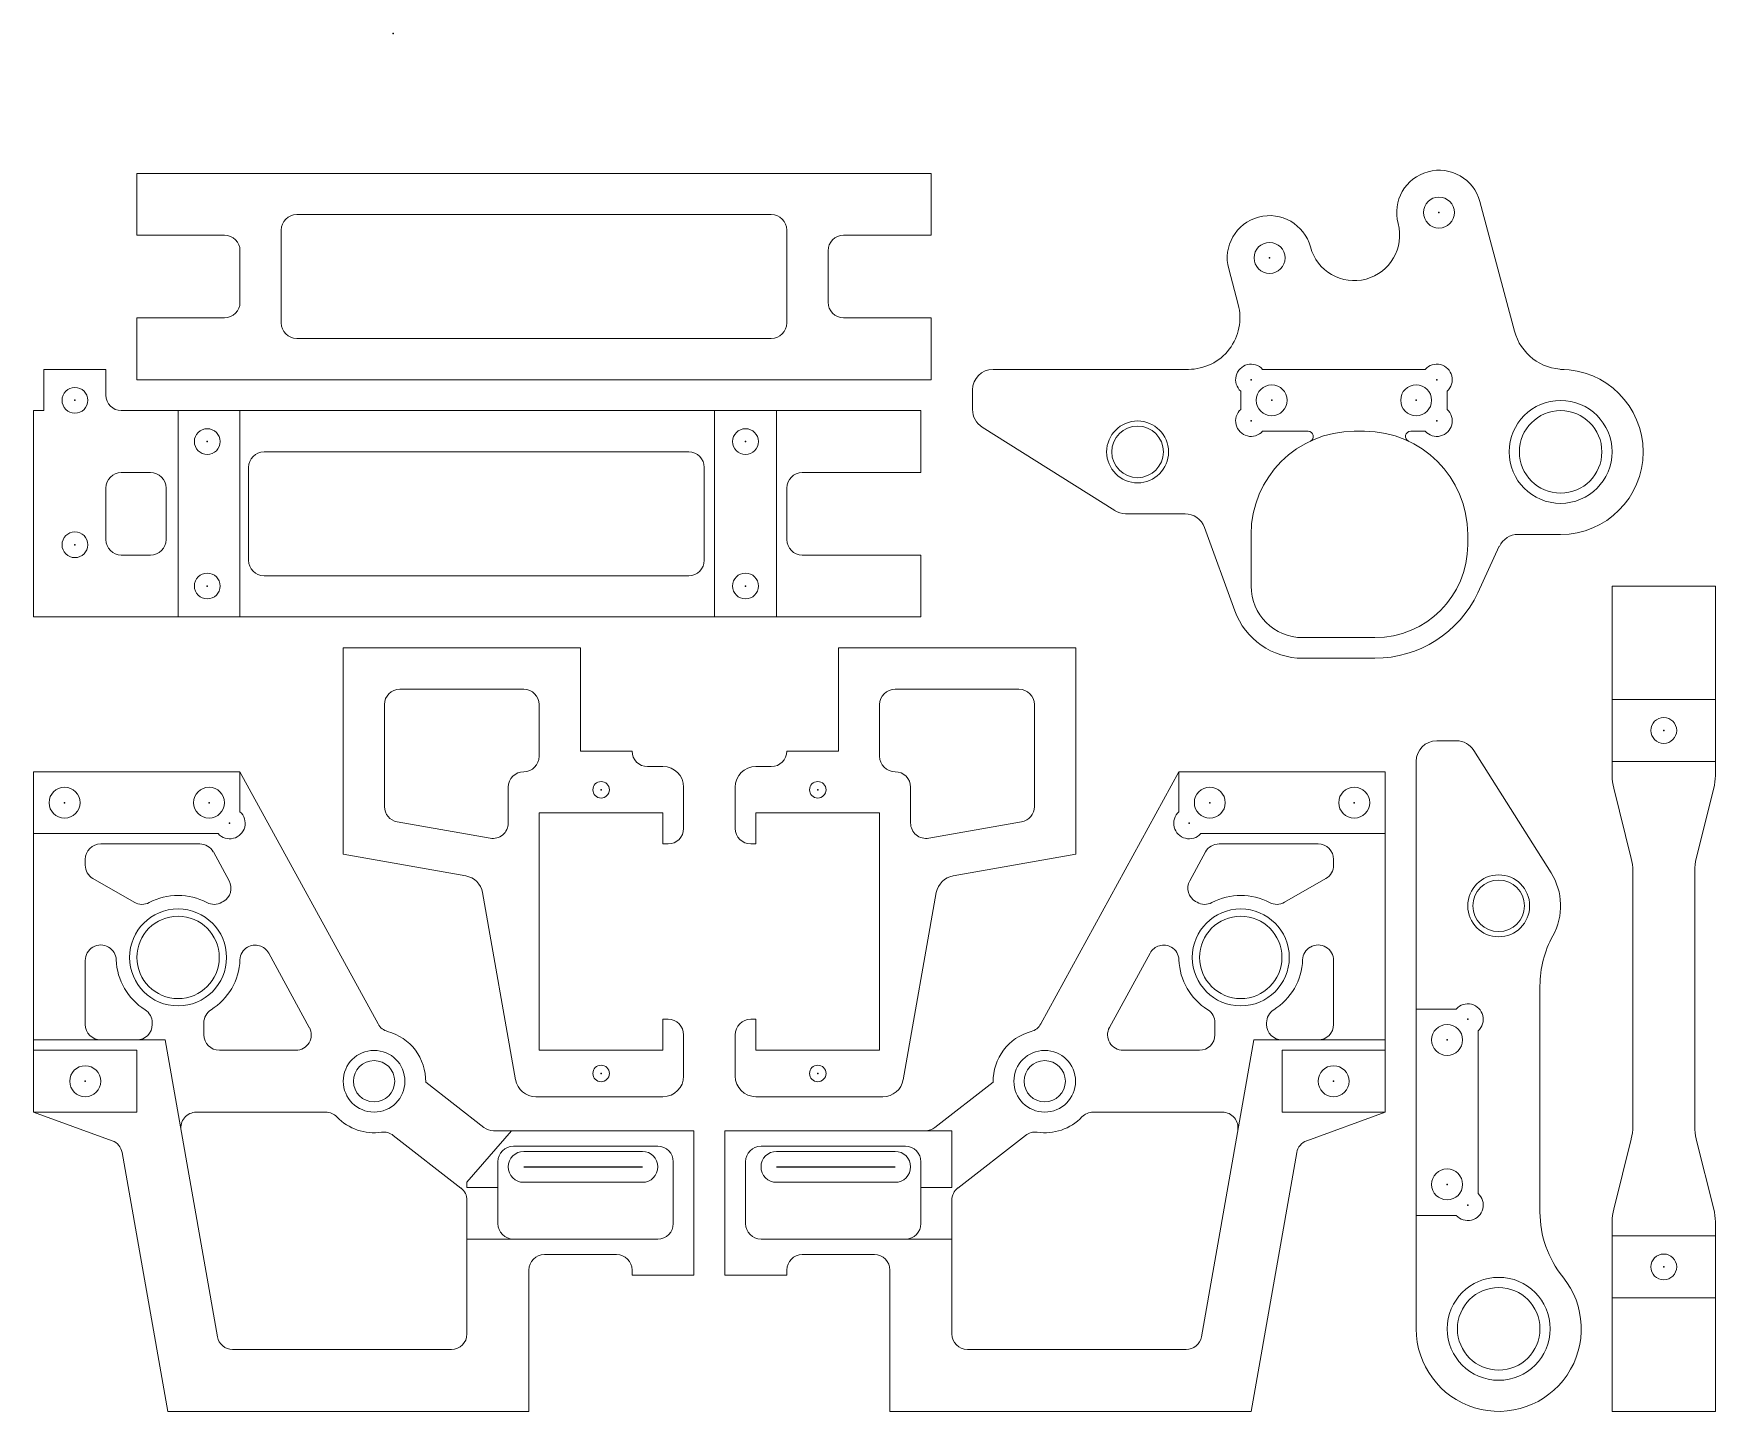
# Model space of a CAD drawing. Header units: millimetres. Extents: x 3 to 166, y 3 to 137.
import ezdxf

# ---------------------------------------------------------------- set-up
doc = ezdxf.new("R2010")
doc.units = ezdxf.units.MM
doc.header["$PDSIZE"] = -1

msp = doc.modelspace()

# ---------------------------------------------------------------- linework, layer by layer
at = {"color": 7, "linetype": 'Continuous', "lineweight": 15}
for p, q in [((90, 123), (13, 123)), ((13, 123), (13, 117)), ((90, 117), (90, 123)), ((74.5, 119), (28.5, 119)), ((143.17, 120.26), (146.53, 107.71)), ((27, 117.5), (27, 108.5)), ((76, 108.5), (76, 117.5)), ((21.5, 117), (13, 117)), ((90, 117), (81.5, 117)), ((23, 110.5), (23, 115.5)), ((80, 115.5), (80, 110.5)), ((119.75, 110.29), (118.83, 113.74)), ((13, 109), (21.5, 109)), ((13, 109), (13, 103)), ((81.5, 109), (90, 109)), ((90, 103), (90, 109)), ((28.5, 107), (74.5, 107)), ((4, 100), (4, 104)), ((4, 104), (10, 104)), ((10, 104), (10, 101.5)), ((13, 103), (90, 103)), ((96, 104), (114.92, 104)), ((137.88, 104), (122.12, 104)), ((151.36, 104), (151, 104)), ((94, 100.1), (94, 102)), ((120, 101.88), (120, 100.12)), ((140, 100.12), (140, 101.88)), ((3, 80), (3, 100)), ((3, 100), (4, 100)), ((11.5, 100), (89, 100)), ((17, 100), (17, 80)), ((23, 80), (23, 100)), ((69, 100), (69, 80)), ((75, 80), (75, 100)), ((89, 100), (89, 94)), ((107.78, 90.31), (94.93, 98.41)), ((122.12, 98), (126.53, 98)), ((131, 98), (132, 98)), ((136.47, 98), (137.88, 98)), ((25.33, 96), (66.5, 96)), ((11.5, 94), (14.33, 94)), ((23.83, 85.5), (23.83, 94.5)), ((68, 94.5), (68, 85.5)), ((77.5, 94), (89, 94)), ((10, 87.5), (10, 92.5)), ((15.83, 92.5), (15.83, 87.5)), ((76, 87.5), (76, 92.5)), ((114.6, 90), (108.84, 90)), ((119.42, 80.61), (116.48, 88.68)), ((121, 83), (121, 88)), ((142, 88), (142, 87)), ((145.06, 86.85), (142.97, 82.35)), ((151, 88), (146.88, 88)), ((14.33, 86), (11.5, 86)), ((89, 86), (77.5, 86)), ((89, 86), (89, 80)), ((66.5, 84), (25.33, 84)), ((166, 83), (156, 83)), ((156, 83), (156, 64.62)), ((166, 64.62), (166, 83)), ((89, 80), (3, 80)), ((33, 77), (33, 57)), ((56, 77), (33, 77)), ((56, 67), (56, 77)), ((81, 77), (104, 77)), ((81, 67), (81, 77)), ((104, 77), (104, 57)), ((133, 78), (126, 78)), ((133, 76), (126, 76)), ((50.5, 73), (38.5, 73)), ((86.5, 73), (98.5, 73)), ((166, 72), (156, 72)), ((37, 71.5), (37, 61.62)), ((52, 66.5), (52, 71.5)), ((85, 66.5), (85, 71.5)), ((100, 71.5), (100, 61.62)), ((61, 67), (56, 67)), ((76, 67), (81, 67)), ((140.9, 68), (139, 68)), ((150.07, 55.2), (142.59, 67.07)), ((64, 65.5), (62.5, 65.5)), ((73, 65.5), (74.5, 65.5)), ((137, 66), (137, 11)), ((156, 66), (166, 66)), ((3, 32), (3, 65)), ((3, 65), (23, 65)), ((23, 65), (23, 61.12)), ((23, 65), (36.38, 40.55)), ((114, 65), (100.62, 40.55)), ((114, 65), (114, 61.12)), ((134, 65), (114, 65)), ((134, 32), (134, 65)), ((49, 60.03), (49, 63.5)), ((66, 59.5), (66, 63.5)), ((71, 59.5), (71, 63.5)), ((88, 60.03), (88, 63.5)), ((157.85, 56.6), (156.15, 63.4)), ((165.85, 63.4), (164.15, 56.6)), ((52, 61), (64, 61)), ((52, 38), (52, 61)), ((64, 61), (64, 58)), ((73, 61), (73, 58)), ((85, 61), (73, 61)), ((85, 38), (85, 61)), ((20.88, 59), (3, 59)), ((38.24, 60.14), (47.24, 58.55)), ((98.76, 60.14), (89.76, 58.55)), ((116.12, 59), (134, 59)), ((9.5, 58), (19.1, 58)), ((20.42, 57.22), (21.94, 54.43)), ((64, 58), (64.5, 58)), ((73, 58), (72.5, 58)), ((116.58, 57.22), (115.06, 54.43)), ((127.5, 58), (117.9, 58)), ((8, 55.95), (8, 56.5)), ((33, 57), (44.89, 54.9)), ((104, 57), (92.11, 54.9)), ((129, 55.95), (129, 56.5)), ((12.76, 52.34), (8.75, 54.65)), ((124.24, 52.34), (128.25, 54.65)), ((158, 30.62), (158, 55.38)), ((164, 55.38), (164, 30.62)), ((21.38, 52.41), (21.24, 52.34)), ((46.51, 53.28), (49.71, 35.15)), ((90.49, 53.28), (87.29, 35.15)), ((115.62, 52.41), (115.76, 52.34)), ((10.25, 48.01), (10.26, 48.01)), ((25.79, 47.41), (29.72, 40.22)), ((111.21, 47.41), (107.28, 40.22)), ((126.75, 48.01), (126.74, 48.01)), ((8, 40.5), (8, 46.71)), ((129, 40.5), (129, 46.71)), ((149, 44.25), (149, 22.31)), ((64, 41), (64, 38)), ((64.5, 41), (64, 41)), ((72.5, 41), (73, 41)), ((73, 41), (73, 38)), ((140.88, 42), (137, 42)), ((14.5, 40.66), (14.5, 40.5)), ((19.5, 39.5), (19.5, 40.66)), ((66, 35.5), (66, 39.5)), ((71, 35.5), (71, 39.5)), ((117.5, 39.5), (117.5, 40.66)), ((122.5, 40.66), (122.5, 40.5)), ((143, 24.12), (143, 39.88)), ((15.74, 39), (3, 39)), ((3, 38), (13, 38)), ((13, 38), (13, 32)), ((20.82, 10.24), (15.74, 39)), ((28.41, 38), (21, 38)), ((64, 38), (52, 38)), ((73, 38), (85, 38)), ((108.59, 38), (116, 38)), ((116.18, 10.24), (121.26, 39)), ((121.26, 39), (134, 39)), ((124, 38), (124, 32)), ((134, 38), (124, 38)), ((41, 34.91), (46.65, 30.52)), ((96, 34.91), (90.35, 30.52)), ((51.68, 33.5), (64, 33.5)), ((85.32, 33.5), (73, 33.5)), ((10.61, 29.23), (3, 32)), ((13, 32), (3, 32)), ((18.77, 32), (31.31, 32)), ((118.23, 32), (105.69, 32)), ((124, 32), (134, 32)), ((126.39, 29.23), (134, 32)), ((37.86, 29.75), (44.42, 24.65)), ((45, 25.2), (49.31, 30.2)), ((47.57, 30.2), (67, 30.2)), ((67, 30.2), (67, 16.2)), ((70, 30.2), (70, 16.2)), ((92, 30.2), (70, 30.2)), ((92, 30.2), (92, 24.7)), ((99.14, 29.75), (92.58, 24.65)), ((156.15, 22.6), (157.85, 29.4)), ((164.15, 29.4), (165.85, 22.6)), ((16, 3), (11.58, 28.08)), ((49.5, 28.7), (63.5, 28.7)), ((50.5, 28.2), (62, 28.2)), ((87.5, 28.7), (73.5, 28.7)), ((86.5, 28.2), (75, 28.2)), ((121, 3), (125.42, 28.08)), ((48, 21.2), (48, 27.2)), ((65, 27.2), (65, 21.2)), ((72, 27.2), (72, 21.2)), ((89, 21.2), (89, 27.2)), ((45, 25.2), (45, 24.7)), ((45, 24.7), (48, 24.7)), ((62, 25.2), (50.5, 25.2)), ((75, 25.2), (86.5, 25.2)), ((92, 24.7), (89, 24.7)), ((45, 23.47), (45, 10.5)), ((92, 23.47), (92, 10.5)), ((137, 22), (140.88, 22)), ((156, 21.38), (156, 3)), ((166, 3), (166, 21.38)), ((63.5, 19.7), (45, 19.7)), ((73.5, 19.7), (92, 19.7)), ((166, 20), (156, 20)), ((59.5, 18.2), (52.5, 18.2)), ((77.5, 18.2), (84.5, 18.2)), ((51, 16.7), (51, 3)), ((61, 16.2), (61, 16.7)), ((76, 16.2), (76, 16.7)), ((86, 16.7), (86, 3)), ((67, 16.2), (61, 16.2)), ((70, 16.2), (76, 16.2)), ((156, 14), (166, 14)), ((43.5, 9), (22.29, 9)), ((93.5, 9), (114.71, 9)), ((51, 3), (16, 3)), ((86, 3), (121, 3)), ((156, 3), (166, 3))]:
    msp.add_line(p, q, dxfattribs=at)
for p, q in [((50.5, 26.7), (62, 26.7)), ((75, 26.7), (86.5, 26.7))]:
    msp.add_line(p, q)
for centre, radius in [((139.21, 119.2), 1.5), ((122.79, 114.8), 1.5), ((7, 101), 1.25), ((123, 101), 1.5), ((137, 101), 1.5), ((151, 96), 4.99), ((151, 96), 4), ((19.83, 97), 1.25), ((72, 97), 1.25), ((110, 96), 3), ((110, 96), 2.5), ((7, 87), 1.25), ((19.83, 83), 1.25), ((72, 83), 1.25), ((161, 69), 1.25), ((58, 63.25), 0.8), ((79, 63.25), 0.8), ((6, 62), 1.5), ((20, 62), 1.5), ((117, 62), 1.5), ((131, 62), 1.5), ((145, 52), 3), ((145, 52), 2.5), ((17, 47), 4.7), ((17, 47), 3.99), ((120, 47), 4.7), ((120, 47), 3.99), ((140, 39), 1.5), ((36, 35), 2.99), ((101, 35), 2.99), ((8, 35), 1.5), ((36, 35), 2), ((58, 35.75), 0.8), ((79, 35.75), 0.8), ((101, 35), 2), ((129, 35), 1.5), ((140, 25), 1.5), ((161, 17), 1.25), ((145, 11), 4.99), ((145, 11), 4)]:
    msp.add_circle(centre, radius, dxfattribs=at)
for centre, radius, start, end in [((139.21, 119.2), 4.1, 15, 195), ((28.5, 117.5), 1.5, 90, 180), ((74.5, 117.5), 1.5, 0, 90), ((122.79, 114.8), 4.1, 15, 195), ((131, 117), 4.4, 195, 15), ((21.5, 115.5), 1.5, 0, 90), ((81.5, 115.5), 1.5, 90, 180), ((21.5, 110.5), 1.5, 270, 0), ((81.5, 110.5), 1.5, 180, 270), ((114.92, 109), 5, 270, 15), ((28.5, 108.5), 1.5, 180, 270), ((74.5, 108.5), 1.5, 270, 0), ((151.36, 109), 5, 195, 270), ((121, 103), 1.5, 41.8103, 228.1897), ((139, 103), 1.5, 311.8103, 138.1897), ((96, 102), 2, 90, 180), ((151, 96), 8, 270, 90), ((11.5, 101.5), 1.5, 180, 270), ((96, 100.1), 2, 180, 237.7525), ((121, 99), 1.5, 131.8103, 318.1897), ((139, 99), 1.5, 221.8103, 48.1897), ((131, 88), 10, 90, 180), ((126.53, 97.5), 0.5, 295.2088, 90), ((132, 88), 10, 0, 90), ((136.47, 97.5), 0.5, 90, 244.7912), ((25.33, 94.5), 1.5, 90, 180), ((66.5, 94.5), 1.5, 0, 90), ((11.5, 92.5), 1.5, 90, 180), ((14.33, 92.5), 1.5, 0, 90), ((77.5, 92.5), 1.5, 90, 180), ((108.84, 92), 2, 237.7525, 270), ((114.6, 88), 2, 20, 90), ((11.5, 87.5), 1.5, 180, 270), ((14.33, 87.5), 1.5, 270, 0), ((77.5, 87.5), 1.5, 180, 270), ((133, 87), 9, 270, 0), ((146.88, 86), 2, 90, 155), ((25.33, 85.5), 1.5, 180, 270), ((66.5, 85.5), 1.5, 270, 0), ((126, 83), 5, 180, 270), ((133, 87), 11, 270, 335), ((126, 83), 7, 200, 270), ((38.5, 71.5), 1.5, 90, 180), ((50.5, 71.5), 1.5, 0, 90), ((86.5, 71.5), 1.5, 90, 180), ((98.5, 71.5), 1.5, 0, 90), ((62.5, 67), 1.5, 180, 270), ((74.5, 67), 1.5, 270, 0), ((139, 66), 2, 90, 180), ((140.9, 66), 2, 32.2475, 90), ((50.5, 66.5), 1.5, 270, 0), ((64, 63.5), 2, 0, 90), ((73, 63.5), 2, 90, 180), ((86.5, 66.5), 1.5, 180, 270), ((50.5, 63.5), 1.5, 90, 180), ((86.5, 63.5), 1.5, 0, 90), ((161, 64.62), 5, 180, 194.0362), ((161, 64.62), 5, 345.9638, 0), ((22, 60), 1.5, 221.8103, 48.1897), ((38.5, 61.62), 1.5, 180, 260), ((98.5, 61.62), 1.5, 280, 0), ((115, 60), 1.5, 131.8103, 318.1897), ((47.5, 60.03), 1.5, 260, 0), ((64.5, 59.5), 1.5, 270, 0), ((72.5, 59.5), 1.5, 180, 270), ((89.5, 60.03), 1.5, 180, 280), ((9.5, 56.5), 1.5, 90, 180), ((19.1, 56.5), 1.5, 28.6933, 90), ((117.9, 56.5), 1.5, 90, 151.3067), ((127.5, 56.5), 1.5, 0, 90), ((9.5, 55.95), 1.5, 180, 240), ((127.5, 55.95), 1.5, 300, 0), ((153, 55.38), 5, 0, 14.0362), ((169, 55.38), 5, 165.9638, 180), ((20.63, 53.71), 1.5, 300, 28.6933), ((44.54, 52.93), 2, 10, 80), ((92.46, 52.93), 2, 100, 170), ((116.37, 53.71), 1.5, 151.3067, 240), ((145, 52), 6, 331.045, 32.2475), ((13.51, 53.64), 1.5, 240, 297.769), ((17, 47), 6, 62.231, 117.769), ((20.49, 53.64), 1.5, 242.231, 300), ((116.51, 53.64), 1.5, 240, 297.769), ((120, 47), 6, 62.231, 117.769), ((123.49, 53.64), 1.5, 242.231, 300), ((159, 44.25), 10, 151.045, 180), ((9.5, 46.71), 1.5, 60, 180), ((9.51, 46.71), 1.5, 2.231, 60), ((24.49, 46.71), 1.5, 120.5438, 177.769), ((24.47, 46.69), 1.5, 28.6933, 119.4562), ((112.53, 46.69), 1.5, 60.5438, 151.3067), ((112.51, 46.71), 1.5, 2.231, 59.4562), ((127.49, 46.71), 1.5, 120, 177.769), ((127.5, 46.71), 1.5, 0, 120), ((17, 47), 6, 182.231, 237.769), ((17, 47), 6, 302.231, 357.769), ((120, 47), 6, 182.231, 237.769), ((120, 47), 6, 302.231, 357.769), ((142, 41), 1.5, 311.8103, 138.1897), ((13, 40.66), 1.5, 0, 57.769), ((21, 40.66), 1.5, 122.231, 180), ((64.5, 39.5), 1.5, 0, 90), ((72.5, 39.5), 1.5, 90, 180), ((116, 40.66), 1.5, 0, 57.769), ((124, 40.66), 1.5, 122.231, 180), ((9.5, 40.5), 1.5, 180, 270), ((13, 40.5), 1.5, 270, 0), ((21, 39.5), 1.5, 180, 270), ((28.41, 39.5), 1.5, 270, 28.6933), ((37.7, 41.27), 1.5, 208.6933, 254.8802), ((36, 35), 5, 358.9968, 74.8802), ((101, 35), 5, 105.1198, 181.0032), ((99.3, 41.27), 1.5, 285.1198, 331.3067), ((108.59, 39.5), 1.5, 151.3067, 270), ((116, 39.5), 1.5, 270, 0), ((124, 40.5), 1.5, 180, 270), ((127.5, 40.5), 1.5, 270, 0), ((51.68, 35.5), 2, 190, 270), ((64, 35.5), 2, 270, 0), ((73, 35.5), 2, 180, 270), ((85.32, 35.5), 2, 270, 350), ((18.77, 30.5), 1.5, 90, 190), ((31.31, 30.5), 1.5, 43.8131, 90), ((36, 35), 5, 223.8131, 278.3139), ((101, 35), 5, 261.6861, 316.1869), ((105.69, 30.5), 1.5, 90, 136.1869), ((118.23, 30.5), 1.5, 350, 90), ((36.94, 28.57), 1.5, 52.1269, 98.3139), ((47.57, 31.7), 1.5, 232.1269, 270), ((89.43, 31.7), 1.5, 270, 307.8731), ((100.06, 28.57), 1.5, 81.6861, 127.8731), ((153, 30.62), 5, 345.9638, 0), ((169, 30.62), 5, 180, 194.0362), ((10.1, 27.82), 1.5, 10, 70), ((49.5, 27.2), 1.5, 90, 180), ((50.5, 26.7), 1.5, 90, 270), ((62, 26.7), 1.5, 270, 90), ((63.5, 27.2), 1.5, 0, 90), ((73.5, 27.2), 1.5, 90, 180), ((75, 26.7), 1.5, 90, 270), ((86.5, 26.7), 1.5, 270, 90), ((87.5, 27.2), 1.5, 0, 90), ((126.9, 27.82), 1.5, 110, 170), ((43.5, 23.47), 1.5, 0, 52.1269), ((93.5, 23.47), 1.5, 127.8731, 180), ((142, 23), 1.5, 221.8103, 48.1897), ((49.5, 21.2), 1.5, 180, 270), ((63.5, 21.2), 1.5, 270, 0), ((73.5, 21.2), 1.5, 180, 270), ((87.5, 21.2), 1.5, 270, 0), ((159, 22.31), 10, 180, 218.9424), ((161, 21.38), 5, 165.9638, 180), ((161, 21.38), 5, 0, 14.0362), ((52.5, 16.7), 1.5, 90, 180), ((59.5, 16.7), 1.5, 0, 90), ((77.5, 16.7), 1.5, 90, 180), ((84.5, 16.7), 1.5, 0, 90), ((145, 11), 8, 180, 38.9424), ((22.29, 10.5), 1.5, 190, 270), ((43.5, 10.5), 1.5, 270, 0), ((93.5, 10.5), 1.5, 180, 270), ((114.71, 10.5), 1.5, 270, 350)]:
    msp.add_arc(centre, radius, start, end, dxfattribs=at)
for p in [(37.84, 136.54), (139.21, 119.2), (122.79, 114.8), (121, 103), (139, 103), (7, 101), (123, 101), (137, 101), (121, 99), (139, 99), (19.83, 97), (72, 97), (7, 87), (19.83, 83), (72, 83), (161, 69), (6, 62), (20, 62), (58, 63.25), (79, 63.25), (117, 62), (131, 62), (22, 60), (115, 60), (142, 41), (140, 39), (8, 35), (58, 35.75), (79, 35.75), (129, 35), (140, 25), (142, 23), (161, 17)]:
    msp.add_point(p)

doc.saveas('drawing.dxf')
